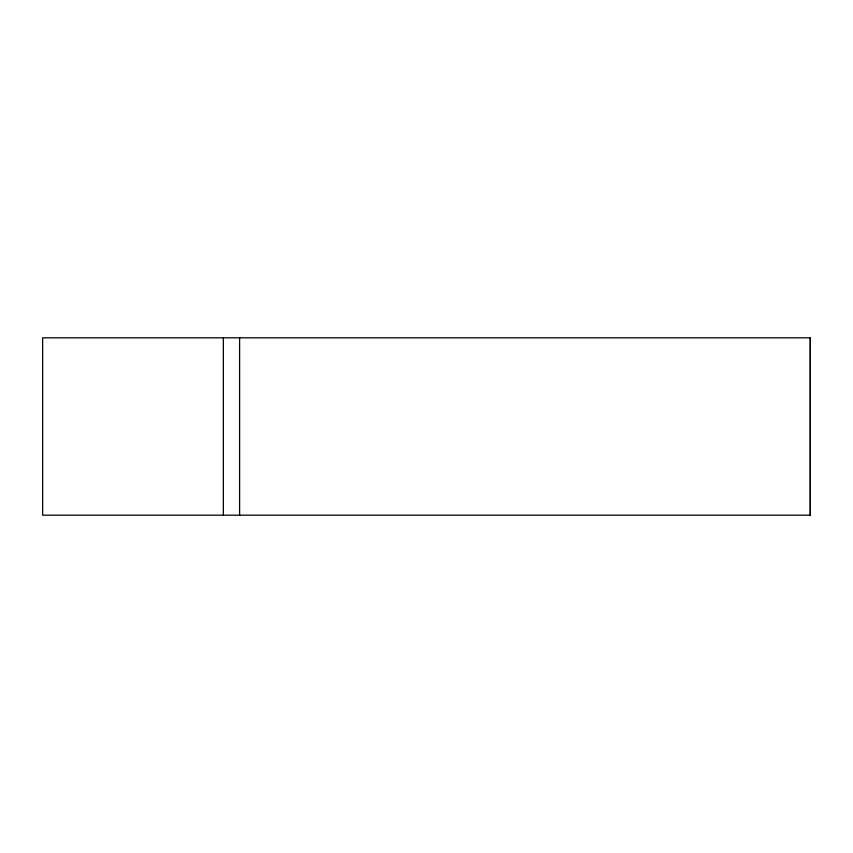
<?xml version="1.0" encoding="UTF-8"?>
<svg xmlns="http://www.w3.org/2000/svg" width="853" height="853" viewBox="0 0 853 853"><rect width="100%" height="100%" fill="white"/><g stroke="black" fill="none" stroke-linecap="round" stroke-linejoin="round"><path stroke-width="1.28" d="M810.243 337.82L810.243 515.18M239.608 337.82L239.608 515.18M223.347 337.82L223.347 515.18M810.35 337.82L42.65 337.82L42.65 515.18L810.35 515.18L810.35 337.82"/></g></svg>
